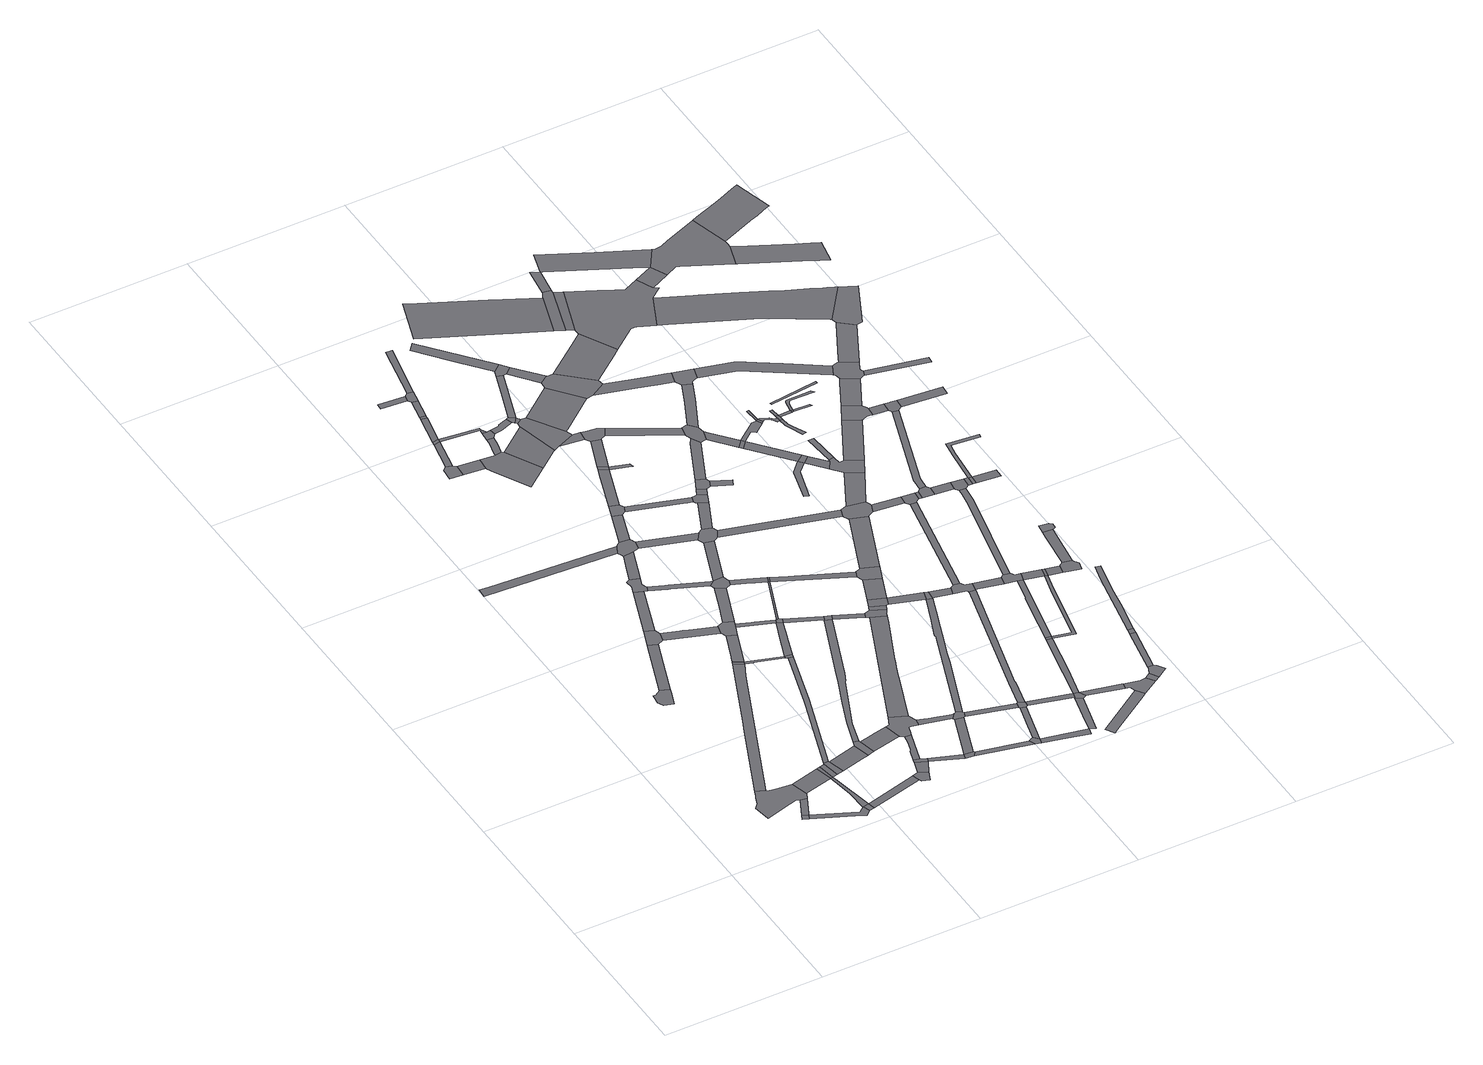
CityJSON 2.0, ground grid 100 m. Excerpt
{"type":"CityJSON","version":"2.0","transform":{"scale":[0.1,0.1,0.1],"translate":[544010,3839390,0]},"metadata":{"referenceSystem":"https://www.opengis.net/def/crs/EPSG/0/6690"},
"CityObjects":{
"road1":{"type":"Road","geometry":[{"type":"MultiSurface","lod":"1","boundaries":[[[0,1,2,3]]]}]},
"road2":{"type":"Road","geometry":[{"type":"MultiSurface","lod":"1","boundaries":[[[4,5,6,7,8,9,10,11,12,13,14,15,16,17,18,19]]]}]},
"road3":{"type":"Road","attributes":{"RoadStructureAttribute.sectionType":"1"},"geometry":[{"type":"MultiSurface","lod":"1","boundaries":[[[12,0,3,20,13]]]}]},
"road4":{"type":"Road","attributes":{"RoadStructureAttribute.sectionType":"1"},"geometry":[{"type":"MultiSurface","lod":"1","boundaries":[[[21,22,3,2,23,24,25,26,27]]]}]},
"road5":{"type":"Road","geometry":[{"type":"MultiSurface","lod":"1","boundaries":[[[28,29,30,31,32,33,34,35,36,37,38,39]]]}]},
"road6":{"type":"Road","attributes":{"RoadStructureAttribute.sectionType":"1"},"geometry":[{"type":"MultiSurface","lod":"1","boundaries":[[[40,41,16,15,42]]]}]},
"road7":{"type":"Road","geometry":[{"type":"MultiSurface","lod":"1","boundaries":[[[43,27,26,44]]]}]},
"road8":{"type":"Road","attributes":{"RoadStructureAttribute.sectionType":"1"},"geometry":[{"type":"MultiSurface","lod":"1","boundaries":[[[45,46,47,42,48,49,50,51,27,43]]]}]},
"road9":{"type":"Road","attributes":{"RoadStructureAttribute.sectionType":"1"},"geometry":[{"type":"MultiSurface","lod":"1","boundaries":[[[52,53,54,4,19,55,56]]]}]},
"road10":{"type":"Road","geometry":[{"type":"MultiSurface","lod":"1","boundaries":[[[57,40,42,47]]]}]},
"road11":{"type":"Road","attributes":{"RoadStructureAttribute.sectionType":"1"},"geometry":[{"type":"MultiSurface","lod":"1","boundaries":[[[58,28,39,59,60]]]}]},
"road12":{"type":"Road","attributes":{"RoadStructureAttribute.sectionType":"1"},"geometry":[{"type":"MultiSurface","lod":"1","boundaries":[[[61,57,47,62]]]}]},
"road13":{"type":"Road","geometry":[{"type":"MultiSurface","lod":"1","boundaries":[[[63,64,61,62,65,66,67]]]}]},
"road14":{"type":"Road","attributes":{"RoadStructureAttribute.sectionType":"1"},"geometry":[{"type":"MultiSurface","lod":"1","boundaries":[[[68,43,44,69]]]}]},
"road15":{"type":"Road","attributes":{"RoadStructureAttribute.sectionType":"1"},"geometry":[{"type":"MultiSurface","lod":"1","boundaries":[[[70,66,65,71,72]]]}]},
"road16":{"type":"Road","geometry":[{"type":"MultiSurface","lod":"1","boundaries":[[[73,58,60,74,75,76,77,78]]]}]},
"road17":{"type":"Road","attributes":{"RoadStructureAttribute.sectionType":"1"},"geometry":[{"type":"MultiSurface","lod":"1","boundaries":[[[79,80,81,82,83,84,85]]]}]},
"road18":{"type":"Road","geometry":[{"type":"MultiSurface","lod":"1","boundaries":[[[86,87,88,70,72,89,90,91]]]}]},
"road19":{"type":"Road","attributes":{"RoadStructureAttribute.sectionType":"1"},"geometry":[{"type":"MultiSurface","lod":"1","boundaries":[[[92,73,78,93]]]}]},
"road20":{"type":"Road","attributes":{"RoadStructureAttribute.sectionType":"1"},"geometry":[{"type":"MultiSurface","lod":"1","boundaries":[[[94,95,96,63,67,97,98]]]}]},
"road21":{"type":"Road","geometry":[{"type":"MultiSurface","lod":"1","boundaries":[[[99,68,69,100,101,102]]]}]},
"road22":{"type":"Road","geometry":[{"type":"MultiSurface","lod":"1","boundaries":[[[103,52,56,104]]]}]},
"road23":{"type":"Road","attributes":{"RoadStructureAttribute.sectionType":"1"},"geometry":[{"type":"MultiSurface","lod":"1","boundaries":[[[105,106,107,108,77,76,109,110]]]}]},
"road24":{"type":"Road","attributes":{"RoadStructureAttribute.sectionType":"1"},"geometry":[{"type":"MultiSurface","lod":"1","boundaries":[[[111,103,104]]]}]},
"road25":{"type":"Road","attributes":{"RoadStructureAttribute.sectionType":"1"},"geometry":[{"type":"MultiSurface","lod":"1","boundaries":[[[112,113,99,102,114,115]]]}]},
"road26":{"type":"Road","attributes":{"RoadStructureAttribute.sectionType":"1"},"geometry":[{"type":"MultiSurface","lod":"1","boundaries":[[[116,117,118,90,89,119]]]}]},
"road27":{"type":"Road","attributes":{"RoadStructureAttribute.sectionType":"1"},"geometry":[{"type":"MultiSurface","lod":"1","boundaries":[[[120,121,122,111,104,123,124]]]}]},
"road28":{"type":"Road","geometry":[{"type":"MultiSurface","lod":"1","boundaries":[[[125,112,115,126,127]]]}]},
"road29":{"type":"Road","geometry":[{"type":"MultiSurface","lod":"1","boundaries":[[[128,129,130,92,93,131,132,133,134,135,136]]]}]},
"road30":{"type":"Road","geometry":[{"type":"MultiSurface","lod":"1","boundaries":[[[137,138,139,140,141,142,143,144]]]}]},
"road31":{"type":"Road","attributes":{"RoadStructureAttribute.sectionType":"1"},"geometry":[{"type":"MultiSurface","lod":"1","boundaries":[[[104,56,145,146,147,148]]]}]},
"road32":{"type":"Road","attributes":{"RoadStructureAttribute.sectionType":"1"},"geometry":[{"type":"MultiSurface","lod":"1","boundaries":[[[149,150,151,152,125,127,153]]]}]},
"road33":{"type":"Road","attributes":{"RoadStructureAttribute.sectionType":"1"},"geometry":[{"type":"MultiSurface","lod":"1","boundaries":[[[154,155,156,137,144]]]}]},
"road34":{"type":"Road","geometry":[{"type":"MultiSurface","lod":"1","boundaries":[[[157,110,109,158,159,120,124,160,161,162,163]]]}]},
"road35":{"type":"Road","attributes":{"RoadStructureAttribute.sectionType":"1"},"geometry":[{"type":"MultiSurface","lod":"1","boundaries":[[[164,165,166,128,136]]]}]},
"road36":{"type":"Road","attributes":{"RoadStructureAttribute.sectionType":"1"},"geometry":[{"type":"MultiSurface","lod":"1","boundaries":[[[126,115,167,168]]]}]},
"road37":{"type":"Road","attributes":{"RoadStructureAttribute.sectionType":"1"},"geometry":[{"type":"MultiSurface","lod":"1","boundaries":[[[143,142,169,170]]]}]},
"road38":{"type":"Road","geometry":[{"type":"MultiSurface","lod":"1","boundaries":[[[171,172,156,155]]]}]},
"road39":{"type":"Road","geometry":[{"type":"MultiSurface","lod":"1","boundaries":[[[148,147,94,98,173]]]}]},
"road40":{"type":"Road","geometry":[{"type":"MultiSurface","lod":"1","boundaries":[[[174,175,116,119,176,149,153,177,178,179,180,181,182,183,184]]]}]},
"road41":{"type":"Road","attributes":{"RoadStructureAttribute.sectionType":"1"},"geometry":[{"type":"MultiSurface","lod":"1","boundaries":[[[185,186,187,133,132,188,189,190,191]]]}]},
"road42":{"type":"Road","attributes":{"RoadStructureAttribute.sectionType":"1"},"geometry":[{"type":"MultiSurface","lod":"1","boundaries":[[[192,172,171,193]]]}]},
"road43":{"type":"Road","attributes":{"RoadStructureAttribute.sectionType":"1"},"geometry":[{"type":"MultiSurface","lod":"1","boundaries":[[[194,195,196,197,198,86,91,199,200,201,202,203,204,205]]]}]},
"road44":{"type":"Road","geometry":[{"type":"MultiSurface","lod":"1","boundaries":[[[206,207,208,85,84,209,210,165,164,211,212,213,214,215]]]}]},
"road45":{"type":"Road","geometry":[{"type":"MultiSurface","lod":"1","boundaries":[[[168,167,216,217,218]]]}]},
"road46":{"type":"Road","attributes":{"RoadStructureAttribute.sectionType":"1"},"geometry":[{"type":"MultiSurface","lod":"1","boundaries":[[[219,220,221,222,157,163,223]]]}]},
"road47":{"type":"Road","attributes":{"RoadStructureAttribute.sectionType":"1"},"geometry":[{"type":"MultiSurface","lod":"1","boundaries":[[[224,225,226,227,228,229]]]}]},
"road48":{"type":"Road","attributes":{"RoadStructureAttribute.sectionType":"1"},"geometry":[{"type":"MultiSurface","lod":"1","boundaries":[[[230,231,232,161,160,233,234]]]}]},
"road49":{"type":"Road","attributes":{"RoadStructureAttribute.sectionType":"1"},"geometry":[{"type":"MultiSurface","lod":"1","boundaries":[[[233,235,236,148,173,237,238,239,240,241,242]]]}]},
"road50":{"type":"Road","geometry":[{"type":"MultiSurface","lod":"1","boundaries":[[[243,192,193,244]]]}]},
"road51":{"type":"Road","geometry":[{"type":"MultiSurface","lod":"1","boundaries":[[[170,169,245,246,247,248,249,250]]]}]},
"road52":{"type":"Road","attributes":{"RoadStructureAttribute.sectionType":"1"},"geometry":[{"type":"MultiSurface","lod":"1","boundaries":[[[251,252,253,171,155,254,255,256]]]}]},
"road53":{"type":"Road","attributes":{"RoadStructureAttribute.sectionType":"1"},"geometry":[{"type":"MultiSurface","lod":"1","boundaries":[[[257,243,244,258,259,260]]]}]},
"road54":{"type":"Road","attributes":{"RoadStructureAttribute.sectionType":"1"},"geometry":[{"type":"MultiSurface","lod":"1","boundaries":[[[261,206,215,262]]]}]},
"road55":{"type":"Road","attributes":{"RoadStructureAttribute.sectionType":"1"},"geometry":[{"type":"MultiSurface","lod":"1","boundaries":[[[263,264,265,266,267,182,181,268,269,270,271]]]}]},
"road56":{"type":"Road","attributes":{"RoadStructureAttribute.sectionType":"1"},"geometry":[{"type":"MultiSurface","lod":"1","boundaries":[[[272,273,274,168,218,275]]]}]},
"road57":{"type":"Road","geometry":[{"type":"MultiSurface","lod":"1","boundaries":[[[276,277,278,229,228,279,280,257,260,281]]]}]},
"road58":{"type":"Road","geometry":[{"type":"MultiSurface","lod":"1","boundaries":[[[234,233,242,282,283,284,285]]]}]},
"road59":{"type":"Road","geometry":[{"type":"MultiSurface","lod":"1","boundaries":[[[286,287,288,289,290,250,249,291,292,293]]]}]},
"road60":{"type":"Road","geometry":[{"type":"MultiSurface","lod":"1","boundaries":[[[294,295,191,190,296,219,223,297,298,299]]]}]},
"road61":{"type":"Road","geometry":[{"type":"MultiSurface","lod":"1","boundaries":[[[300,256,255,286,293,301]]]}]},
"road62":{"type":"Road","attributes":{"RoadStructureAttribute.sectionType":"1"},"geometry":[{"type":"MultiSurface","lod":"1","boundaries":[[[217,216,302,303]]]}]},
"road63":{"type":"Road","geometry":[{"type":"MultiSurface","lod":"1","boundaries":[[[304,261,262,305,306,307]]]}]},
"road64":{"type":"Road","attributes":{"RoadStructureAttribute.sectionType":"1"},"geometry":[{"type":"MultiSurface","lod":"1","boundaries":[[[212,211,308,309]]]}]},
"road65":{"type":"Road","geometry":[{"type":"MultiSurface","lod":"1","boundaries":[[[310,311,271,270,312,272,275,313,314,315,316]]]}]},
"road66":{"type":"Road","attributes":{"RoadStructureAttribute.sectionType":"1"},"geometry":[{"type":"MultiSurface","lod":"1","boundaries":[[[283,282,317,318]]]}]},
"road67":{"type":"Road","attributes":{"RoadStructureAttribute.sectionType":"1"},"geometry":[{"type":"MultiSurface","lod":"1","boundaries":[[[319,285,284,320]]]}]},
"road68":{"type":"Road","attributes":{"RoadStructureAttribute.sectionType":"1"},"geometry":[{"type":"MultiSurface","lod":"1","boundaries":[[[321,276,281,322,323,324,325]]]}]},
"road69":{"type":"Road","attributes":{"RoadStructureAttribute.sectionType":"1"},"geometry":[{"type":"MultiSurface","lod":"1","boundaries":[[[326,327,248,247,328,329]]]}]},
"road70":{"type":"Road","attributes":{"RoadStructureAttribute.sectionType":"1"},"geometry":[{"type":"MultiSurface","lod":"1","boundaries":[[[330,174,184,331,332,333,334,335,336,337,338]]]}]},
"road71":{"type":"Road","attributes":{"RoadStructureAttribute.sectionType":"1"},"geometry":[{"type":"MultiSurface","lod":"1","boundaries":[[[339,191,295,340]]]}]},
"road72":{"type":"Road","attributes":{"RoadStructureAttribute.sectionType":"1"},"geometry":[{"type":"MultiSurface","lod":"1","boundaries":[[[341,299,298,342,343,344,345,319,346]]]}]},
"road73":{"type":"Road","attributes":{"RoadStructureAttribute.sectionType":"1"},"geometry":[{"type":"MultiSurface","lod":"1","boundaries":[[[347,348,349,350,351,300,301,352,353,354]]]}]},
"road74":{"type":"Road","attributes":{"RoadStructureAttribute.sectionType":"1"},"geometry":[{"type":"MultiSurface","lod":"1","boundaries":[[[355,356,304,307,357,358]]]}]},
"road75":{"type":"Road","geometry":[{"type":"MultiSurface","lod":"1","boundaries":[[[318,317,194,205,359]]]}]},
"road76":{"type":"Road","geometry":[{"type":"MultiSurface","lod":"1","boundaries":[[[346,319,320,360]]]}]},
"road77":{"type":"Road","geometry":[{"type":"MultiSurface","lod":"1","boundaries":[[[361,362,363,303,302,364,365]]]}]},
"road78":{"type":"Road","geometry":[{"type":"MultiSurface","lod":"1","boundaries":[[[366,367,347,354,368,369,370]]]}]},
"road79":{"type":"Road","attributes":{"RoadStructureAttribute.sectionType":"1"},"geometry":[{"type":"MultiSurface","lod":"1","boundaries":[[[314,313,371,372,373]]]}]},
"road80":{"type":"Road","attributes":{"RoadStructureAttribute.sectionType":"1"},"geometry":[{"type":"MultiSurface","lod":"1","boundaries":[[[370,369,374,375]]]}]},
"road81":{"type":"Road","geometry":[{"type":"MultiSurface","lod":"1","boundaries":[[[376,309,308,339,340,377,378,379,380,381,382,383]]]}]},
"road82":{"type":"Road","attributes":{"RoadStructureAttribute.sectionType":"1"},"geometry":[{"type":"MultiSurface","lod":"1","boundaries":[[[384,306,305,385,386,387,388]]]}]},
"road83":{"type":"Road","geometry":[{"type":"MultiSurface","lod":"1","boundaries":[[[389,355,358,390]]]}]},
"road84":{"type":"Road","attributes":{"RoadStructureAttribute.sectionType":"1"},"geometry":[{"type":"MultiSurface","lod":"1","boundaries":[[[359,205,391,392]]]}]},
"road85":{"type":"Road","geometry":[{"type":"MultiSurface","lod":"1","boundaries":[[[393,375,374,394,326,329,395,396,397,398]]]}]},
"road86":{"type":"Road","attributes":{"RoadStructureAttribute.sectionType":"1"},"geometry":[{"type":"MultiSurface","lod":"1","boundaries":[[[399,400,361,365,401]]]}]},
"road87":{"type":"Road","attributes":{"RoadStructureAttribute.sectionType":"1"},"geometry":[{"type":"MultiSurface","lod":"1","boundaries":[[[396,395,402,403]]]}]},
"road88":{"type":"Road","geometry":[{"type":"MultiSurface","lod":"1","boundaries":[[[404,405,406,407,390,358]]]}]},
"road89":{"type":"Road","attributes":{"RoadStructureAttribute.sectionType":"1"},"geometry":[{"type":"MultiSurface","lod":"1","boundaries":[[[408,389,390,409,410]]]}]},
"road90":{"type":"Road","attributes":{"RoadStructureAttribute.sectionType":"1"},"geometry":[{"type":"MultiSurface","lod":"1","boundaries":[[[411,412,366,370,413,414]]]}]},
"road91":{"type":"Road","attributes":{"RoadStructureAttribute.sectionType":"1"},"geometry":[{"type":"MultiSurface","lod":"1","boundaries":[[[415,416,365,364,417,418,419]]]}]},
"road92":{"type":"Road","attributes":{"RoadStructureAttribute.sectionType":"1"},"geometry":[{"type":"MultiSurface","lod":"1","boundaries":[[[420,376,383,421]]]}]},
"road93":{"type":"Road","geometry":[{"type":"MultiSurface","lod":"1","boundaries":[[[422,423,424,373,372,425,426,399,401,427,428,429,430]]]}]},
"road94":{"type":"Road","attributes":{"RoadStructureAttribute.sectionType":"1"},"geometry":[{"type":"MultiSurface","lod":"1","boundaries":[[[431,432,360,320,433,434,435,436]]]}]},
"road95":{"type":"Road","attributes":{"RoadStructureAttribute.sectionType":"1"},"geometry":[{"type":"MultiSurface","lod":"1","boundaries":[[[437,438,439,440,441,442,443]]]}]},
"road96":{"type":"Road","attributes":{"RoadStructureAttribute.sectionType":"1"},"geometry":[{"type":"MultiSurface","lod":"1","boundaries":[[[444,445,446,447,448,449,310,316,450,451,452,453,454,455,456,457]]]}]},
"road97":{"type":"Road","geometry":[{"type":"MultiSurface","lod":"1","boundaries":[[[458,459,460,392,391,461,330,338,462,463,464]]]}]},
"road98":{"type":"Road","attributes":{"RoadStructureAttribute.sectionType":"1"},"geometry":[{"type":"MultiSurface","lod":"1","boundaries":[[[465,458,464,466]]]}]},
"road99":{"type":"Road","geometry":[{"type":"MultiSurface","lod":"1","boundaries":[[[467,468,469,403,402,470,408,410,471,472,473,474,475]]]}]},
"road100":{"type":"Road","geometry":[{"type":"MultiSurface","lod":"1","boundaries":[[[476,477,388,387,478,420,421,479,480]]]}]},
"road101":{"type":"Road","attributes":{"RoadStructureAttribute.sectionType":"1"},"geometry":[{"type":"MultiSurface","lod":"1","boundaries":[[[481,398,397,482,483]]]}]},
"road102":{"type":"Road","geometry":[{"type":"MultiSurface","lod":"1","boundaries":[[[484,465,466,485,486,487]]]}]},
"road103":{"type":"Road","geometry":[{"type":"MultiSurface","lod":"1","boundaries":[[[443,442,411,414,488,489]]]}]},
"road104":{"type":"Road","attributes":{"RoadStructureAttribute.sectionType":"1"},"geometry":[{"type":"MultiSurface","lod":"1","boundaries":[[[490,476,480,491]]]}]},
"road105":{"type":"Road","attributes":{"RoadStructureAttribute.sectionType":"1"},"geometry":[{"type":"MultiSurface","lod":"1","boundaries":[[[492,430,429,493,494]]]}]},
"road106":{"type":"Road","geometry":[{"type":"MultiSurface","lod":"1","boundaries":[[[495,490,491,496,497,498]]]}]},
"road107":{"type":"Road","attributes":{"RoadStructureAttribute.sectionType":"1"},"geometry":[{"type":"MultiSurface","lod":"1","boundaries":[[[499,484,487,500,501]]]}]},
"road108":{"type":"Road","attributes":{"RoadStructureAttribute.sectionType":"1"},"geometry":[{"type":"MultiSurface","lod":"1","boundaries":[[[489,488,502,503]]]}]},
"road109":{"type":"Road","attributes":{"RoadStructureAttribute.sectionType":"1"},"geometry":[{"type":"MultiSurface","lod":"1","boundaries":[[[504,505,419,506,507,508]]]}]},
"road110":{"type":"Road","attributes":{"RoadStructureAttribute.sectionType":"1"},"geometry":[{"type":"MultiSurface","lod":"1","boundaries":[[[380,379,509,510]]]}]},
"road111":{"type":"Road","attributes":{"RoadStructureAttribute.sectionType":"1"},"geometry":[{"type":"MultiSurface","lod":"1","boundaries":[[[487,486,511,444,512]]]}]},
"road112":{"type":"Road","geometry":[{"type":"MultiSurface","lod":"1","boundaries":[[[513,514,515,436,435,516,517,499,501,518]]]}]},
"road113":{"type":"Road","geometry":[{"type":"MultiSurface","lod":"1","boundaries":[[[519,520,521,497,496]]]}]},
"road114":{"type":"Road","attributes":{"RoadStructureAttribute.sectionType":"1"},"geometry":[{"type":"MultiSurface","lod":"1","boundaries":[[[522,475,474,523,524]]]}]},
"road115":{"type":"Road","attributes":{"RoadStructureAttribute.sectionType":"1"},"geometry":[{"type":"MultiSurface","lod":"1","boundaries":[[[525,526,422,430,527,528,529,530]]]}]},
"road116":{"type":"Road","geometry":[{"type":"MultiSurface","lod":"1","boundaries":[[[494,493,504,508,531,532,533]]]}]},
"road117":{"type":"Road","geometry":[{"type":"MultiSurface","lod":"1","boundaries":[[[534,503,502,535,536,481,483,537,538,539,540,541]]]}]},
"road118":{"type":"Road","attributes":{"RoadStructureAttribute.sectionType":"1"},"geometry":[{"type":"MultiSurface","lod":"1","boundaries":[[[542,543,544,495,498,545]]]}]},
"road119":{"type":"Road","geometry":[{"type":"MultiSurface","lod":"1","boundaries":[[[512,444,457,546,547]]]}]},
"road120":{"type":"Road","attributes":{"function":"1"},"geometry":[{"type":"MultiSurface","lod":"1","boundaries":[[[548,549,550,551,552,553,554,555,556,557]]]}]},
"road121":{"type":"Road","attributes":{"RoadStructureAttribute.sectionType":"1"},"geometry":[{"type":"MultiSurface","lod":"1","boundaries":[[[558,559,560,561,562,563,564]]]}]},
"road122":{"type":"Road","attributes":{"RoadStructureAttribute.sectionType":"1"},"geometry":[{"type":"MultiSurface","lod":"1","boundaries":[[[547,546,565,566]]]}]},
"road123":{"type":"Road","attributes":{"RoadStructureAttribute.sectionType":"1"},"geometry":[{"type":"MultiSurface","lod":"1","boundaries":[[[567,568,569,494,533,570,571,572]]]}]},
"road124":{"type":"Road","attributes":{"RoadStructureAttribute.sectionType":"1"},"geometry":[{"type":"MultiSurface","lod":"1","boundaries":[[[573,533,532,574,575]]]}]},
"road125":{"type":"Road","attributes":{"RoadStructureAttribute.sectionType":"1"},"geometry":[{"type":"MultiSurface","lod":"1","boundaries":[[[576,513,518,577,578]]]}]},
"road126":{"type":"Road","geometry":[{"type":"MultiSurface","lod":"1","boundaries":[[[579,580,581,524,523,582,583,542,545,584,585,586,587,588]]]}]},
"road127":{"type":"Road","attributes":{"RoadStructureAttribute.sectionType":"1"},"geometry":[{"type":"MultiSurface","lod":"1","boundaries":[[[589,590,541,540,591,592]]]}]},
"road128":{"type":"Road","geometry":[{"type":"MultiSurface","lod":"1","boundaries":[[[593,594,566,565,595,596,525,530,597,598,599,600,601]]]}]},
"road129":{"type":"Road","attributes":{"RoadStructureAttribute.sectionType":"1"},"geometry":[{"type":"MultiSurface","lod":"1","boundaries":[[[602,603,604,539,538,605,606,607,608,609,610]]]}]},
"road130":{"type":"Road","geometry":[{"type":"MultiSurface","lod":"1","boundaries":[[[611,567,572,612]]]}]},
"road131":{"type":"Road","attributes":{"RoadStructureAttribute.sectionType":"1"},"geometry":[{"type":"MultiSurface","lod":"1","boundaries":[[[613,587,586,614,615]]]}]},
"road132":{"type":"Road","geometry":[{"type":"MultiSurface","lod":"1","boundaries":[[[615,614,616,617]]]}]},
"road133":{"type":"Road","geometry":[{"type":"MultiSurface","lod":"1","boundaries":[[[618,575,574,619,558,564,620,621]]]}]},
"road134":{"type":"Road","attributes":{"RoadStructureAttribute.sectionType":"1"},"geometry":[{"type":"MultiSurface","lod":"1","boundaries":[[[622,623,624,625,626,627,628]]]}]},
"road135":{"type":"Road","geometry":[{"type":"MultiSurface","lod":"1","boundaries":[[[629,630,631,510,509,632,633,576,578,634,635,636,637,638,639]]]}]},
"road136":{"type":"Road","attributes":{"RoadStructureAttribute.sectionType":"1"},"geometry":[{"type":"MultiSurface","lod":"1","boundaries":[[[640,641,579,588,642,643]]]}]},
"road137":{"type":"Road","attributes":{"RoadStructureAttribute.sectionType":"1"},"geometry":[{"type":"MultiSurface","lod":"1","boundaries":[[[598,597,644,645,646]]]}]},
"road138":{"type":"Road","attributes":{"RoadStructureAttribute.sectionType":"1"},"geometry":[{"type":"MultiSurface","lod":"1","boundaries":[[[617,616,622,647]]]}]},
"road139":{"type":"Road","attributes":{"RoadStructureAttribute.sectionType":"1"},"geometry":[{"type":"MultiSurface","lod":"1","boundaries":[[[648,649,650,651,652,653,611,612,654]]]}]},
"road140":{"type":"Road","attributes":{"RoadStructureAttribute.sectionType":"1"},"geometry":[{"type":"MultiSurface","lod":"1","boundaries":[[[655,621,620,656]]]}]},
"road141":{"type":"Road","attributes":{"RoadStructureAttribute.sectionType":"1"},"geometry":[{"type":"MultiSurface","lod":"1","boundaries":[[[657,658,557,556,659,660,661]]]}]},
"road142":{"type":"Road","attributes":{"RoadStructureAttribute.sectionType":"1"},"geometry":[{"type":"MultiSurface","lod":"1","boundaries":[[[662,593,601,663]]]}]},
"road143":{"type":"Road","attributes":{"RoadStructureAttribute.sectionType":"1"},"geometry":[{"type":"MultiSurface","lod":"1","boundaries":[[[664,665,666,615,617,667,668,669]]]}]},
"road144":{"type":"Road","geometry":[{"type":"MultiSurface","lod":"1","boundaries":[[[647,622,628,670]]]}]},
"road145":{"type":"Road","geometry":[{"type":"MultiSurface","lod":"1","boundaries":[[[671,660,659,672,673]]]}]},
"road146":{"type":"Road","attributes":{"RoadStructureAttribute.sectionType":"1"},"geometry":[{"type":"MultiSurface","lod":"1","boundaries":[[[674,675,676,612,572,677,678,679,680]]]}]},
"road147":{"type":"Road","attributes":{"RoadStructureAttribute.sectionType":"1"},"geometry":[{"type":"MultiSurface","lod":"1","boundaries":[[[681,682,629,639,683]]]}]},
"road148":{"type":"Road","geometry":[{"type":"MultiSurface","lod":"1","boundaries":[[[684,685,655,656,686,687,688,689,690,691]]]}]},
"road149":{"type":"Road","attributes":{"RoadStructureAttribute.sectionType":"1"},"geometry":[{"type":"MultiSurface","lod":"1","boundaries":[[[670,628,692,693]]]}]},
"road150":{"type":"Road","attributes":{"RoadStructureAttribute.sectionType":"1"},"geometry":[{"type":"MultiSurface","lod":"1","boundaries":[[[636,635,694,695,696]]]}]},
"road151":{"type":"Road","geometry":[{"type":"MultiSurface","lod":"1","boundaries":[[[697,698,646,645,648,654,699,700,701,702]]]}]},
"road152":{"type":"Road","geometry":[{"type":"MultiSurface","lod":"1","boundaries":[[[610,609,703,640,643,704,705,706,707,708]]]}]},
"road153":{"type":"Road","geometry":[{"type":"MultiSurface","lod":"1","boundaries":[[[709,710,664,669,711]]]}]},
"road154":{"type":"Road","geometry":[{"type":"MultiSurface","lod":"1","boundaries":[[[712,713,710,709]]]}]},
"road155":{"type":"Road","attributes":{"RoadStructureAttribute.sectionType":"1"},"geometry":[{"type":"MultiSurface","lod":"1","boundaries":[[[714,684,691,715]]]}]},
"road156":{"type":"Road","attributes":{"RoadStructureAttribute.sectionType":"1"},"geometry":[{"type":"MultiSurface","lod":"1","boundaries":[[[716,657,661,717]]]}]},
"road157":{"type":"Road","attributes":{"RoadStructureAttribute.sectionType":"1"},"geometry":[{"type":"MultiSurface","lod":"1","boundaries":[[[718,719,720,721,722,709,711,723,724,725,726,727,728]]]}]},
"road158":{"type":"Road","geometry":[{"type":"MultiSurface","lod":"1","boundaries":[[[729,730,731,732,693,692,733,681,683,734,735]]]}]},
"road159":{"type":"Road","attributes":{"RoadStructureAttribute.sectionType":"1"},"geometry":[{"type":"MultiSurface","lod":"1","boundaries":[[[736,737,732,731]]]}]},
"road160":{"type":"Road","attributes":{"RoadStructureAttribute.sectionType":"1"},"geometry":[{"type":"MultiSurface","lod":"1","boundaries":[[[699,654,738,674,739]]]}]},
"road161":{"type":"Road","geometry":[{"type":"MultiSurface","lod":"1","boundaries":[[[696,695,740,662,663,741,742,743]]]}]},
"road162":{"type":"Road","attributes":{"RoadStructureAttribute.sectionType":"1"},"geometry":[{"type":"MultiSurface","lod":"1","boundaries":[[[744,745,746,747,748,749,750,727]]]}]},
"road163":{"type":"Road","geometry":[{"type":"MultiSurface","lod":"1","boundaries":[[[751,728,727,750,752,753]]]}]},
"road164":{"type":"Road","geometry":[{"type":"MultiSurface","lod":"1","boundaries":[[[754,755,751,753]]]}]},
"road165":{"type":"Road","geometry":[{"type":"MultiSurface","lod":"1","boundaries":[[[756,714,715,757]]]}]},
"road166":{"type":"Road","attributes":{"RoadStructureAttribute.sectionType":"1"},"geometry":[{"type":"MultiSurface","lod":"1","boundaries":[[[743,742,758,759]]]}]},
"road167":{"type":"Road","geometry":[{"type":"MultiSurface","lod":"1","boundaries":[[[739,674,680,760]]]}]},
"road168":{"type":"Road","attributes":{"RoadStructureAttribute.sectionType":"1"},"geometry":[{"type":"MultiSurface","lod":"1","boundaries":[[[761,753,752,762]]]}]},
"road169":{"type":"Road","geometry":[{"type":"MultiSurface","lod":"1","boundaries":[[[763,764,765,766,673,672,589,592,767,768,769,770,771,772,773,774,775,776]]]}]},
"road170":{"type":"Road","attributes":{"RoadStructureAttribute.sectionType":"1"},"geometry":[{"type":"MultiSurface","lod":"1","boundaries":[[[777,778,779,780,781,697,702,782,783,784,785,786]]]}]},
"road171":{"type":"Road","attributes":{"RoadStructureAttribute.sectionType":"1"},"geometry":[{"type":"MultiSurface","lod":"1","boundaries":[[[760,680,787,788,789]]]}]},
"road172":{"type":"Road","geometry":[{"type":"MultiSurface","lod":"1","boundaries":[[[761,762,790,791]]]}]},
"road173":{"type":"Road","geometry":[{"type":"MultiSurface","lod":"1","boundaries":[[[792,793,794,795,759,758,796,797]]]}]},
"road174":{"type":"Road","attributes":{"RoadStructureAttribute.sectionType":"1"},"geometry":[{"type":"MultiSurface","lod":"1","boundaries":[[[798,735,734,799]]]}]},
"road175":{"type":"Road","geometry":[{"type":"MultiSurface","lod":"1","boundaries":[[[800,801,791,790]]]}]},
"road176":{"type":"Road","attributes":{"RoadStructureAttribute.sectionType":"1"},"geometry":[{"type":"MultiSurface","lod":"1","boundaries":[[[802,803,756,757,804,805,806]]]}]},
"road177":{"type":"Road","geometry":[{"type":"MultiSurface","lod":"1","boundaries":[[[807,808,809,789,788,810,811,812,813,814,815]]]}]},
"road178":{"type":"Road","attributes":{"RoadStructureAttribute.sectionType":"1"},"geometry":[{"type":"MultiSurface","lod":"1","boundaries":[[[797,796,816,817,818]]]}]},
"road179":{"type":"Road","attributes":{"RoadStructureAttribute.sectionType":"1"},"geometry":[{"type":"MultiSurface","lod":"1","boundaries":[[[819,820,821,822,823,824,825,826,761,791]]]}]},
"road180":{"type":"Road","geometry":[{"type":"MultiSurface","lod":"1","boundaries":[[[827,828,829,830]]]}]},
"road181":{"type":"Road","attributes":{"RoadStructureAttribute.sectionType":"1"},"geometry":[{"type":"MultiSurface","lod":"1","boundaries":[[[831,832,833,834,835,836,708,707,837,838,839]]]}]},
"road182":{"type":"Road","attributes":{"RoadStructureAttribute.sectionType":"1"},"geometry":[{"type":"MultiSurface","lod":"1","boundaries":[[[840,841,807,815,842]]]}]},
"road183":{"type":"Road","geometry":[{"type":"MultiSurface","lod":"1","boundaries":[[[818,817,816,777,786,843,844,845]]]}]},
"road184":{"type":"Road","attributes":{"RoadStructureAttribute.sectionType":"1"},"geometry":[{"type":"MultiSurface","lod":"1","boundaries":[[[846,847,717,848,849,850,851,852,853]]]}]},
"road185":{"type":"Road","attributes":{"RoadStructureAttribute.sectionType":"1"},"geometry":[{"type":"MultiSurface","lod":"1","boundaries":[[[854,855,856,857,795,794,858,859]]]}]},
"road186":{"type":"Road","geometry":[{"type":"MultiSurface","lod":"1","boundaries":[[[860,798,799,861,862,863,864,865,866,867,868]]]}]},
"road187":{"type":"Road","attributes":{"RoadStructureAttribute.sectionType":"1"},"geometry":[{"type":"MultiSurface","lod":"1","boundaries":[[[869,845,844,870,871]]]}]},
"road188":{"type":"Road","geometry":[{"type":"MultiSurface","lod":"1","boundaries":[[[872,840,842,873,874,875,876,877]]]}]},
"road189":{"type":"Road","geometry":[{"type":"MultiSurface","lod":"1","boundaries":[[[871,870,878,879]]]}]},
"road190":{"type":"Road","attributes":{"RoadStructureAttribute.sectionType":"1"},"geometry":[{"type":"MultiSurface","lod":"1","boundaries":[[[852,776,775,880]]]}]},
"road191":{"type":"Road","attributes":{"RoadStructureAttribute.sectionType":"1"},"geometry":[{"type":"MultiSurface","lod":"1","boundaries":[[[879,878,881,882]]]}]},
"road192":{"type":"Road","attributes":{"RoadStructureAttribute.sectionType":"1"},"geometry":[{"type":"MultiSurface","lod":"1","boundaries":[[[865,864,883,884]]]}]},
"road193":{"type":"Road","attributes":{"RoadStructureAttribute.sectionType":"1"},"geometry":[{"type":"MultiSurface","lod":"1","boundaries":[[[885,886,860,868,887]]]}]},
"road194":{"type":"Road","attributes":{"RoadStructureAttribute.sectionType":"1"},"geometry":[{"type":"MultiSurface","lod":"1","boundaries":[[[888,889,871,879,890,891,892,893]]]}]},
"road195":{"type":"Road","geometry":[{"type":"MultiSurface","lod":"1","boundaries":[[[894,895,884,883,896,854,859,897,898,899]]]}]},
"road196":{"type":"Road","geometry":[{"type":"MultiSurface","lod":"1","boundaries":[[[900,901,839,838,902,903,885,887,904,905,906,907,908,909,910,911]]]}]},
"road197":{"type":"Road","attributes":{"function":"1"},"geometry":[{"type":"MultiSurface","lod":"1","boundaries":[[[912,913,914,915,916,917,918,919,920,921,922,772,771,923,924,925,926,927]]]}]},
"road198":{"type":"Road","attributes":{"RoadStructureAttribute.sectionType":"1"},"geometry":[{"type":"MultiSurface","lod":"1","boundaries":[[[899,898,928,929]]]}]},
"road199":{"type":"Road","geometry":[{"type":"MultiSurface","lod":"1","boundaries":[[[930,931,932,933,853,852,880,934,935,936,937,938,939,940]]]}]},
"road200":{"type":"Road","attributes":{"RoadStructureAttribute.sectionType":"1"},"geometry":[{"type":"MultiSurface","lod":"1","boundaries":[[[941,942,943,944,900,911,945]]]}]},
"road201":{"type":"Road","attributes":{"RoadStructureAttribute.sectionType":"1"},"geometry":[{"type":"MultiSurface","lod":"1","boundaries":[[[946,907,906,947,948]]]}]},
"road202":{"type":"Road","geometry":[{"type":"MultiSurface","lod":"1","boundaries":[[[927,926,941,945,949,950,951]]]}]},
"road203":{"type":"Road","attributes":{"RoadStructureAttribute.sectionType":"1"},"geometry":[{"type":"MultiSurface","lod":"1","boundaries":[[[952,953,954,938,937,955,956,957,958,959,960]]]}]},
"road204":{"type":"Road","attributes":{"RoadStructureAttribute.sectionType":"1"},"geometry":[{"type":"MultiSurface","lod":"1","boundaries":[[[961,962,963,964,965,930,940,966,967,968,969,970]]]}]}
},
"vertices":[
[588,251,0],[572,219,0],[607,202,0],[623,234,0],
[466,557,0],[450,518,0],[444,506,0],[423,456,0],[399,428,0],[414,319,0],[580,365,0],[624,377,0],[645,367,0],[684,359,0],[702,395,0],[703,398,0],[673,503,0],[579,515,0],[528,522,0],[522,531,0],
[627,242,0],
[887,119,0],[883,116,0],[878,80,0],[891,74,0],[899,71,0],[933,99,0],[915,143,0],
[438,1561,0],[425,1550,0],[416,1543,0],[407,1536,0],[387,1537,0],[381,1474,0],[385,1465,0],[391,1453,0],[397,1440,0],[454,1420,0],[483,1502,0],[497,1539,0],
[855,550,0],[674,503,0],[882,442,0],
[955,149,0],[966,107,0],
[955,151,0],[901,428,0],[897,446,0],[886,423,0],[896,366,0],[909,276,0],[915,146,0],
[899,1553,0],[696,1084,0],[681,1051,0],[914,1432,0],[957,1522,0],
[878,556,0],
[572,1926,0],[573,1749,0],[630,1904,0],
[910,564,0],[929,454,0],
[913,573,0],[911,567,0],[973,465,0],[947,569,0],[942,573,0],
[1284,238,0],[1297,190,0],
[1132,617,0],[1115,500,0],[1158,511,0],
[614,2038,0],[642,1909,0],[655,1914,0],[668,1919,0],[683,1980,0],[671,2016,0],
[666,2752,0],[646,2753,0],[62,2791,0],[9,2794,0],[6,2735,0],[821,2687,0],[847,2740,0],
[1144,652,0],[1136,627,0],[1135,624,0],[1202,522,0],[1176,630,0],[1175,642,0],
[730,2355,0],[786,2335,0],
[1192,1449,0],[1084,1083,0],[1075,1058,0],[1113,1082,0],[1219,1441,0],
[1323,248,0],[1305,175,0],[1350,157,0],[1376,223,0],
[905,1566,0],[964,1541,0],
[930,1895,0],[817,1933,0],[805,1938,0],[792,1942,0],[975,1815,0],[990,1874,0],
[909,1575,0],
[1348,330,0],[1345,322,0],[1414,295,0],[1417,300,0],
[1364,672,0],[1288,655,0],[1257,648,0],[1387,567,0],
[990,1780,0],[924,1612,0],[913,1585,0],[968,1550,0],[1047,1757,0],
[1354,352,0],[1427,327,0],[1387,342,0],
[766,2459,0],[742,2446,0],[747,2400,0],[796,2331,0],[806,2326,0],[819,2358,0],[817,2362,0],[805,2390,0],[823,2438,0],
[371,3796,0],[369,3794,0],[352,3781,0],[346,3775,0],[341,3696,0],[420,3688,0],[425,3768,0],[407,3784,0],
[1006,1505,0],[1008,1511,0],[1175,1455,0],[1179,1469,0],
[1412,546,0],[1405,501,0],[1384,432,0],[1376,423,0],[1450,541,0],
[407,3787,0],[448,3997,0],[408,3988,0],
[1030,1888,0],[980,1803,0],[984,1793,0],[1071,1819,0],[1082,1845,0],[1084,1850,0],[1090,1866,0],
[903,2653,0],[839,2649,0],[796,2538,0],
[1607,223,0],[1618,254,0],
[554,3674,0],[562,3754,0],
[451,4017,0],[413,4009,0],
[1225,1461,0],
[1414,736,0],[1389,677,0],[1402,554,0],[1457,561,0],[1470,605,0],[1477,607,0],[1485,605,0],[1527,596,0],[1537,642,0],[1519,687,0],[1516,692,0],
[1150,2224,0],[932,2312,0],[912,2320,0],[912,2282,0],[925,2277,0],[1127,2194,0],[1159,2220,0],
[453,4215,0],[490,4207,0],
[1522,1626,0],[1351,1195,0],[1325,1132,0],[1256,967,0],[1195,812,0],[1217,787,0],[1361,1117,0],[1365,1124,0],[1369,1122,0],[1393,1178,0],[1563,1609,0],[1565,1613,0],
[878,2763,0],[865,2754,0],[856,2747,0],[829,2671,0],[833,2663,0],[940,2665,0],[954,2722,0],[950,2730,0],[945,2741,0],[939,2755,0],
[1662,215,0],[1682,244,0],[1675,249,0],
[1138,2168,0],[1081,2019,0],[1058,1961,0],[1045,1927,0],[1190,2130,0],
[316,4438,0],[314,4438,0],[311,4439,0],[308,4399,0],[467,4388,0],[476,4424,0],
[1212,1793,0],[1184,1804,0],[1167,1810,0],[1282,1737,0],[1292,1761,0],
[1236,1617,0],[1184,1480,0],[1226,1465,0],[1234,1491,0],[1274,1603,0],[1275,1607,0],[1313,1713,0],[1315,1718,0],
[457,4232,0],[493,4225,0],
[574,3636,0],[693,3412,0],[830,3519,0],[711,3743,0],[698,3751,0],[656,3744,0],
[711,3949,0],[696,3978,0],[692,3986,0],[691,3970,0],[687,3940,0],[716,3939,0],
[484,4365,0],[503,4273,0],[506,4294,0],[519,4358,0],
[952,2977,0],[1008,2958,0],
[1733,583,0],[1701,591,0],[1651,604,0],[1635,609,0],[1604,619,0],[1598,580,0],[1601,579,0],[1717,550,0],[1740,581,0],
[1723,541,0],[1623,267,0],[1619,257,0],[1774,527,0],
[500,4443,0],[498,4441,0],[478,4426,0],[468,4386,0],[483,4368,0],[535,4436,0],
[1316,1720,0],[1328,1753,0],[1309,1761,0],[1296,1759,0],
[681,3882,0],[676,3843,0],[660,3766,0],[659,3759,0],[657,3752,0],[699,3757,0],[715,3820,0],[721,3877,0],
[1230,2208,0],[1225,2223,0],[1128,2191,0],[1202,2136,0],[1224,2146,0],[1238,2183,0],
[738,3942,0],[744,3903,0],
[2003,136,0],[1987,174,0],
[979,3058,0],[1032,2971,0],[1052,3012,0],[1035,3038,0],
[1260,2566,0],[1295,2617,0],
[1760,589,0],[1757,588,0],[1719,548,0],[1784,533,0],[1798,564,0],[1796,567,0],[1791,574,0],
[1523,1630,0],[1537,1659,0],
[1417,2062,0],[1425,2058,0],
[572,4804,0],[565,4578,0],[573,4612,0],[610,4796,0],[611,4800,0],
[895,3886,0],[769,3788,0],[957,3619,0],[960,3620,0],
[1751,1524,0],[1630,988,0],[1646,1030,0],[1661,1068,0],[1668,1087,0],[1680,1116,0],[1701,1165,0],[1819,1433,0],[1841,1488,0],
[1277,2530,0],[1336,2514,0],
[1332,2143,0],[1279,2123,0],[1306,2111,0],[1345,2094,0],[1351,2092,0],[1433,2098,0],
[861,3981,0],[834,3971,0],[801,3960,0],[800,3955,0],[794,3951,0],[792,3911,0],[861,3936,0],[875,3944,0],
[1082,3354,0],[1069,3319,0],[1134,3320,0],[1136,3324,0],
[1578,1641,0],
[1441,2094,0],
[2016,191,0],[2014,190,0],[1991,177,0],[2037,128,0],[2045,163,0],
[878,3988,0],[870,3984,0],[877,3941,0],[887,3930,0],[913,3964,0],
[1786,532,0],[2079,453,0],[2085,486,0],
[898,3917,0],[931,3941,0],
[1324,2633,0],[1349,2522,0],[1354,2525,0],[1365,2531,0],[1396,2584,0],[1389,2598,0],[1386,2605,0],[1381,2616,0],
[1376,2907,0],[1364,2869,0],[1370,2867,0],[1401,2857,0],[1413,2895,0],
[1091,3379,0],[1145,3349,0],
[1730,1534,0],[1745,1566,0],
[958,3937,0],[895,3892,0],[997,3637,0],[1110,3685,0],[1096,3726,0],[961,3936,0],
[2084,445,0],[2051,320,0],[2117,437,0],
[1149,3617,0],[1157,3679,0],
[1259,3288,0],[1267,3286,0],[1263,3300,0],[1259,3314,0],
[1168,3586,0],[1147,3356,0],[1227,3570,0],
[996,4325,0],[949,4190,0],[915,3969,0],[1034,4312,0],
[2317,102,0],[2195,129,0],[2186,91,0],[2312,59,0],[2322,101,0],
[1418,2837,0],[1471,2812,0],
[2095,491,0],[2093,490,0],[2090,489,0],[2081,449,0],[2082,448,0],[2121,438,0],[2123,439,0],[2128,441,0],[2129,476,0],
[1570,2036,0],[1539,2050,0],[1509,2020,0],[1553,2000,0],[1861,1858,0],[1877,1897,0],
[1050,4414,0],[734,4797,0],[695,4750,0],[839,4572,0],[876,4527,0],[1010,4365,0],[1058,4404,0],
[2097,1503,0],[2031,1335,0],[1984,1216,0],[1982,1210,0],[1986,1208,0],[1988,1207,0],[1792,576,0],[1867,773,0],[1940,968,0],[1966,1041,0],[2025,1201,0],[2068,1321,0],[2069,1324,0],[2131,1493,0],
[1779,1578,0],[1753,1569,0],[1748,1567,0],[1740,1529,0],[1850,1512,0],[1853,1511,0],[1865,1537,0],
[1789,1603,0],[1879,1567,0],
[1252,3664,0],[1244,3668,0],[1189,3675,0],[1163,3594,0],[1229,3576,0],[1239,3580,0],[1250,3585,0],[1261,3589,0],[1291,3642,0],
[1449,2902,0],[1435,2899,0],[1410,2846,0],[1493,2860,0],[1501,2877,0],
[1179,4107,0],[1110,3737,0],[1332,3912,0],
[1813,1661,0],[1891,1570,0],[1894,1569,0],[1914,1620,0],
[1053,4316,0],[1099,4354,0],
[1468,2942,0],[1520,2918,0],
[2377,411,0],[2387,372,0],[2399,406,0],
[1503,3017,0],[1548,2927,0],[1565,2969,0],[1556,2993,0],
[1876,1818,0],[1919,1632,0],[1977,1778,0],
[1182,4155,0],[1234,4190,0],
[2387,370,0],[2350,216,0],[2358,85,0],[2389,206,0],[2423,342,0],
[2052,2343,0],[2071,2397,0],
[2094,1504,0],[2114,1559,0],
[1912,1911,0],[1905,1908,0],[1879,1898,0],[1862,1857,0],[1873,1826,0],[2014,1871,0],
[1664,2874,0],[1676,2902,0],[1682,2915,0],
[1615,3459,0],[1645,3374,0],[1658,3435,0],
[2333,1439,0],[2133,659,0],[2171,646,0],[2171,650,0],[2169,651,0],[2371,1435,0],
[2446,355,0],[2447,356,0],[2429,399,0],
[1237,4185,0],[1181,4148,0],[1179,4109,0],[1334,3912,0],[1373,3918,0],[1471,3977,0],[1464,4014,0],[1277,4185,0],
[1658,3334,0],[1653,3325,0],[1635,3298,0],[1689,3276,0],
[2132,1495,0],[2137,1552,0],
[1288,4907,0],[1285,4908,0],[931,5080,0],[857,5116,0],[761,4827,0],[1164,4640,0],[1250,4600,0],[1259,4595,0],[1462,4501,0],[1549,4776,0],
[2706,257,0],[2686,244,0],[2397,51,0],[2431,1,0],[2468,27,0],[2719,193,0],[2740,207,0],
[2247,1469,0],[2261,1518,0],
[2496,875,0],[2435,595,0],[2437,588,0],[2475,597,0],[2530,861,0],[2531,867,0],
[2669,341,0],[2666,300,0],[2675,339,0],
[2070,2305,0],[2027,1904,0],[2175,2271,0],
[1700,3445,0],[1689,3443,0],[1673,3438,0],[1650,3360,0],[1651,3357,0],[1702,3279,0],[1714,3282,0],[1726,3284,0],[1747,3352,0],[1742,3396,0],
[1569,4412,0],[1493,4353,0],[1646,4157,0],[1688,4190,0],
[2285,1535,0],[2284,1532,0],[2327,1451,0],[2332,1441,0],[2372,1440,0],[2384,1494,0],[2338,1505,0],[2327,1525,0],[2324,1530,0],
[1822,3878,0],[1730,3904,0],[1559,3952,0],[1537,3873,0],[1618,3851,0],[1709,3827,0],[1729,3821,0],[1823,3796,0],[1844,3872,0],
[2499,892,0],[2534,885,0],
[1767,3326,0],[1849,3136,0],[1887,3183,0],
[1865,3117,0],[1904,3164,0],
[2772,316,0],[2693,293,0],[2842,272,0],[2810,322,0],
[2070,2870,0],[2005,2804,0],[2001,2797,0],[1951,2597,0],[1979,2587,0],[2038,2789,0],[2094,2842,0],
[2110,2409,0],[2106,2408,0],[2075,2396,0],[2055,2337,0],[2067,2311,0],[2182,2276,0],[2212,2295,0],[2237,2350,0],[2232,2361,0],[2225,2380,0],[2223,2386,0],
[1842,3755,0],[1780,3612,0],[1848,3615,0],[1898,3730,0],
[2444,1424,0],[2534,1403,0],[2545,1458,0],
[2117,2909,0],
[2608,1387,0],[2577,1237,0],[2573,1238,0],[2556,1156,0],[2540,1082,0],[2512,949,0],[2641,1380,0],
[2843,345,0],[2876,293,0],
[1571,4816,0],[1571,4815,0],[1521,4473,0],[1621,4789,0],[1624,4809,0],
[2423,2245,0],[2462,2243,0],
[2047,3281,0],[2013,3280,0],[1956,3237,0],[1972,3218,0],[1998,3197,0],[2063,3251,0],
[2140,2882,0],
[1629,4785,0],[1567,4451,0],[1672,4765,0],
[2759,1351,0],[2722,1199,0],[2650,860,0],[2665,838,0],[2675,876,0],[2749,1231,0],[2778,1346,0],
[2244,2660,0],[2112,2413,0],[2342,2608,0],
[2864,397,0],[2861,382,0],[2904,312,0],[2945,338,0],[2914,385,0],[2903,392,0],[2901,393,0],[2899,394,0],
[2187,2729,0],[2222,2784,0],
[2221,2293,0],[2404,2271,0],[2411,2329,0],
[2567,1473,0],[2567,1471,0],[2655,1434,0],[2622,1442,0],[2608,1462,0],[2605,1466,0],
[1837,3766,0],[1906,3747,0],[1918,3752,0],[1944,3763,0],[1945,3763,0],[1966,3839,0],
[2059,3292,0],[2046,3291,0],[2076,3262,0],
[2052,3382,0],[2039,3381,0],
[2920,692,0],[2955,685,0],
[1595,5000,0],[1648,4973,0],
[2144,3246,0],[2139,3249,0],[2120,3270,0],[2085,3286,0],[2071,3291,0],[2087,3271,0],[2112,3259,0],[2129,3241,0],[2144,3219,0],[2158,3222,0],[2157,3247,0],
[2288,2752,0],[2263,2750,0],[2259,2801,0],[2226,2798,0],[2241,2664,0],[2391,2699,0],[2292,2752,0],
[2244,2998,0],[2209,2996,0],
[2644,1379,0],[2773,1406,0],
[2420,2249,0],[2463,2248,0],[2488,2263,0],[2494,2319,0],
[2162,3172,0],[2176,3138,0],[2209,3059,0],[2233,3061,0],[2192,3149,0],[2183,3176,0],[2177,3224,0],
[2155,3267,0],[2174,3248,0],[2172,3265,0],
[2168,3321,0],[2151,3320,0],
[2926,726,0],[2959,720,0],
[2508,2261,0],[2514,2317,0],
[2791,1402,0],
[2251,3268,0],[2252,3250,0],
[1987,4615,0],[1982,4613,0],[1874,4665,0],[1842,4681,0],[1716,4212,0],[1835,4305,0],[1868,4306,0],[1875,4306,0],[1977,4261,0],[2073,4476,0],[2146,4531,0],[2121,4546,0],[2119,4547,0],[2072,4653,0],
[2717,2217,0],[2712,2177,0],[2703,2111,0],[2607,1663,0],[2607,1659,0],[2646,1654,0],[2676,1792,0],[2744,2102,0],[2751,2172,0],[2755,2213,0],
[2783,1345,0],[2861,1327,0],[2874,1382,0],
[2264,3251,0],[2266,3266,0],
[2576,2332,0],[2574,2336,0],[2573,2337,0],[2534,2334,0],[2582,2253,0],[2588,2312,0],
[2454,3055,0],[2554,3002,0],
[2377,3247,0],[2369,3259,0],
[3038,1280,0],[3013,1181,0],[3000,914,0],[3025,1066,0],[3069,1273,0],
[2901,1403,0],[2889,1393,0],[2886,1391,0],[2894,1319,0],[2965,1300,0],[2979,1351,0],[2969,1367,0],[2966,1372,0],[2957,1388,0],
[2698,2241,0],[2699,2254,0],[2705,2298,0],
[2273,3319,0],[2278,3329,0],[2291,3341,0],[2446,3340,0],[2431,3355,0],[2281,3354,0],[2271,3351,0],[2263,3341,0],
[2185,3377,0],[2187,3364,0],[2496,3398,0],[2494,3411,0],
[2414,3634,0],[2292,3715,0],[2244,3747,0],[2222,3762,0],[2205,3773,0],[2189,3778,0],[2171,3701,0],[2606,3411,0],[2641,3482,0],
[2936,1678,0],[2930,1633,0],[2995,1670,0],
[2764,2219,0],[2780,2230,0],[2785,2288,0],
[1991,4971,0],[1690,5117,0],[1654,4970,0],[1659,4968,0],[2159,4725,0],[2173,4718,0],[2192,4707,0],[2273,4834,0],
[2730,2980,0],[2543,2422,0],[2542,2421,0],[2542,2420,0],[2580,2411,0],[2769,2972,0],
[2511,3162,0],[2560,3004,0],[2588,3015,0],[2606,3013,0],[2625,3011,0],[2631,3071,0],[2626,3081,0],[2614,3105,0],[2612,3108,0],
[2803,2286,0],[2808,2227,0],[2813,2284,0],
[2944,1736,0],[3012,1677,0],[3015,1678,0],[3020,1712,0],[3016,1716,0],[3003,1728,0],
[2828,2225,0],[2833,2282,0],
[2241,4605,0],
[2976,2207,0],[2978,2264,0],
[2718,3001,0],[2724,3061,0],
[2622,3368,0],[2603,3334,0],[2718,3309,0],
[2850,2595,0],[2836,2502,0],[2854,2499,0],[2866,2572,0],[3045,2551,0],[3048,2573,0],
[2766,3056,0],[2759,3057,0],[2729,2982,0],[2770,2976,0],[2795,2992,0],[2802,3052,0],
[2685,3492,0],[2681,3491,0],[2615,3405,0],[2621,3375,0],[2723,3312,0],[2745,3323,0],[2751,3322,0],[2766,3361,0],[2762,3369,0],[2757,3378,0],[2755,3382,0],[2785,3439,0],
[2989,4054,0],[2947,4074,0],[2928,4082,0],[2863,4112,0],[2737,4168,0],[2656,4207,0],[2511,4276,0],[2386,4332,0],[2304,4370,0],[2280,4381,0],[2082,4471,0],[2033,4236,0],[2506,4024,0],[2831,3829,0],[2834,3827,0],[3000,4049,0],
[3071,2964,0],[3077,3023,0],
[2594,4938,0],[2388,4856,0],[2336,4835,0],[2287,4827,0],[2318,4641,0],[2335,4632,0],[2389,4606,0],[2611,4498,0],[2659,4643,0],[2659,4667,0],[2660,4694,0],
[2842,3791,0],[2837,3783,0],[2836,3780,0],[2699,3519,0],[2931,3717,0],
[2875,3337,0],[3131,3238,0],[3134,3279,0],
[2935,3718,0],[2969,3726,0],[3102,4002,0],
[3061,4446,0],[2981,4485,0],[2689,4628,0],[2623,4492,0],[2995,4311,0],[3029,4295,0],[3064,4278,0],[3083,4269,0],[3111,4422,0],
[2953,5078,0],[2909,5061,0],[2824,5027,0],[2778,5009,0],[2626,4950,0],[2865,4775,0],[2869,4777,0],[2923,4798,0],[3000,4829,0],[3019,4836,0]
]}
